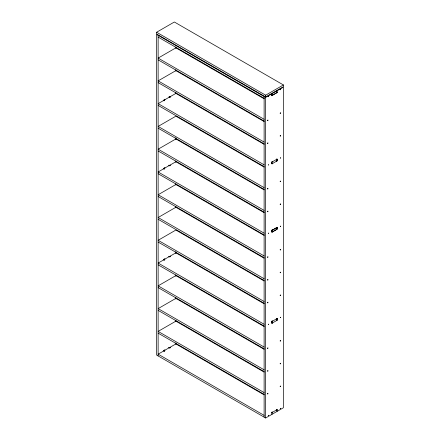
<?xml version="1.0" encoding="UTF-8"?>
<svg xmlns="http://www.w3.org/2000/svg" width="440" height="440" viewBox="0 0 440 440"><rect width="100%" height="100%" fill="white"/><g stroke="black" fill="none" stroke-linecap="round" stroke-linejoin="round"><path stroke-width="0.66" d="M156.607 32.247L174.361 22L283.393 84.948L283.393 86.708L265.639 96.954L156.607 34.007L156.607 32.247L265.639 95.2L283.393 84.948M164.082 99.682A0.556 0.319 0 0 1 163.911 100.309L158.131 103.648L264.121 164.84M164.428 100.557A0.556 0.319 -60 0 1 164.494 99.908A0.556 0.319 -60 0 1 165.028 99.622L168.988 97.334A0.556 0.319 -60 0 1 169.521 97.004A0.556 0.319 -60 0 1 169.582 97.581M169.01 96.833A0.556 0.319 0 0 0 170.099 96.74L175.879 93.401L264.105 144.337M265.639 97.394L283.393 87.147L283.393 407.754L265.639 418L156.607 355.053L156.607 34.441L265.639 97.394L265.639 418M271.507 94.617L271.981 94.892A0.556 0.319 -60 0 0 271.981 95.535A0.556 0.319 -60 0 0 272.536 95.211L276.496 92.928A0.556 0.319 -60 0 0 277.052 92.604A0.556 0.319 -60 0 0 277.052 91.966M164.082 168.009A0.556 0.319 0 0 1 163.911 168.636L158.131 171.974L264.121 233.167M164.428 168.878A0.556 0.319 -60 0 1 164.494 168.234A0.556 0.319 -60 0 1 165.028 167.948L168.988 165.66A0.556 0.319 -60 0 1 169.521 165.33A0.556 0.319 -60 0 1 169.582 165.907M169.01 165.16A0.556 0.319 0 0 0 170.099 165.066L175.879 161.722L264.105 212.663M164.428 259.98A0.556 0.319 -60 0 1 164.494 259.331A0.556 0.319 -60 0 1 165.028 259.05L168.988 256.762A0.556 0.319 -60 0 1 169.521 256.432A0.556 0.319 -60 0 1 169.582 257.004M164.082 259.105A0.556 0.319 0 0 1 163.911 259.732L158.131 263.071L264.121 324.264M169.01 256.262A0.556 0.319 0 0 0 170.099 256.163L175.879 252.824L264.105 303.76M271.981 230.984A0.556 0.319 -60 0 1 271.981 230.34A0.556 0.319 -60 0 1 272.536 230.021L276.496 227.733A0.556 0.319 -60 0 1 277.052 227.414A0.556 0.319 -60 0 1 277.052 228.052L276.579 227.777M271.507 231.27L271.981 231.545A0.556 0.319 -60 0 0 271.981 232.183A0.556 0.319 -60 0 0 272.536 231.864L276.496 229.576A0.556 0.319 -60 0 0 277.052 229.257A0.556 0.319 -60 0 0 277.052 228.613M164.082 350.207A0.556 0.319 0 0 1 163.911 350.834L158.131 354.173L264.121 415.366M164.428 351.082A0.556 0.319 -60 0 1 164.494 350.433A0.556 0.319 -60 0 1 165.028 350.147L168.988 347.864A0.556 0.319 -60 0 1 169.521 347.529A0.556 0.319 -60 0 1 169.582 348.106M168.988 347.815L168.988 347.375A0.556 0.319 0 0 0 170.099 347.264L175.879 343.926L264.105 394.861M276.694 91.944L277.167 92.219M272.063 94.941L272.536 95.211M271.392 95.007L271.865 95.276M158.131 37.081L264.121 98.269M264.105 98.786L175.879 47.85L158.131 58.096L264.121 119.29M158.131 59.851L264.121 121.044M264.105 121.561L175.879 70.626L158.131 80.872L264.121 142.065M158.131 82.627L264.121 143.82M169.18 96.998L169.659 97.267M276.694 159.066L277.167 159.34M276.579 159.456L277.052 159.726A0.556 0.319 -60 0 0 277.052 159.088A0.556 0.319 -60 0 0 276.496 159.406M276.694 160.27L277.167 160.545M164.362 99.237L165.028 99.622M272.063 161.42L272.536 161.695A0.556 0.319 -60 0 0 271.981 162.014L271.981 163.818A0.556 0.319 -60 0 0 272.536 163.537L272.063 163.262M163.878 100.056L164.357 100.331M271.392 162.129L271.865 162.404M163.994 100.309L164.373 100.529M271.507 162.943L271.981 163.218A0.556 0.319 -60 0 0 271.981 163.862L277.052 160.886L277.052 159.132L271.981 162.058A0.556 0.319 -60 0 0 271.981 162.657M271.392 163.328L271.865 163.603M158.131 105.402L264.121 166.595M264.105 167.112L175.879 116.177L158.131 126.423L264.121 187.616M158.131 128.178L264.121 189.371M264.105 189.888L175.879 138.952L158.131 149.198L264.121 210.392M158.131 150.953L264.121 212.146M169.659 165.594L168.993 165.209L168.988 165.611M276.502 227.282L277.167 227.667M276.694 228.597L277.167 228.866M164.549 167.673L165.028 167.948M272.063 229.746L272.536 230.021M163.785 168.328L164.357 168.657M271.392 230.45L271.865 230.725M272.063 231.589L272.536 231.864M271.392 231.655L271.865 231.93M158.131 173.729L264.121 234.922M264.105 235.439L175.879 184.498L158.131 194.75L264.121 255.937M158.131 196.504L264.121 257.697M264.105 258.214L175.879 207.273L158.131 217.52L264.121 278.713M158.131 219.28L264.121 280.473M264.105 280.984L175.879 230.049L158.131 240.295L264.121 301.488M158.131 242.055L264.121 303.248M169.659 256.696L168.993 256.311L168.988 256.713M276.694 318.494L277.167 318.764M276.579 318.879L277.052 319.154A0.556 0.319 -60 0 0 277.052 318.511A0.556 0.319 -60 0 0 276.496 318.835M276.694 319.693L277.167 319.968M164.549 258.775L165.028 259.05M272.063 320.843L272.536 321.118A0.556 0.319 -60 0 0 271.981 321.442A0.556 0.319 -60 0 0 271.981 322.08M163.691 259.369L164.357 259.754M271.392 321.552L271.865 321.827M271.507 322.366L271.981 322.641A0.556 0.319 -60 0 0 271.981 323.284A0.556 0.319 -60 0 0 272.536 322.966L272.063 322.691M271.392 322.757L271.865 323.032M158.131 264.831L264.121 326.024M264.105 326.535L175.879 275.6L158.131 285.846L264.121 347.039M158.131 287.606L264.121 348.799M264.105 349.311L175.879 298.375L158.131 308.622L264.121 369.815M158.131 310.382L264.121 371.569M264.105 372.086L175.879 321.151L158.131 331.397L264.121 392.59M158.131 333.152L264.121 394.345M168.894 347.358L169.659 347.793M276.694 409.591L277.167 409.866M276.579 409.981L277.052 410.256A0.556 0.319 -60 0 0 277.052 409.613A0.556 0.319 -60 0 0 276.496 409.932M164.549 349.872L165.028 350.147M272.063 411.945L272.536 412.22A0.556 0.319 -60 0 0 271.981 412.539L271.981 414.343M163.691 350.471L164.357 350.856M271.392 412.654L271.865 412.929M277.052 90.805L277.052 92.559L271.981 95.491L271.981 93.731M277.052 411.411L277.052 409.657L271.981 412.583A0.556 0.319 -60 0 0 271.981 413.182M265.639 95.2L265.639 96.954M264.121 96.514L264.121 417.12M175.879 47.042L175.879 48.417M175.879 69.696L175.879 71.071M175.879 92.356L175.879 93.726M175.879 137.665L175.879 139.722M175.879 161.007L175.879 162.382M175.879 183.662L175.879 185.037M175.879 206.316L175.879 207.691M175.879 251.625L175.879 253.688M175.879 274.967L175.879 276.342M175.879 297.627L175.879 298.997M175.879 320.282L175.879 321.651M175.879 342.936L175.879 344.311M170.099 96.74L170.099 97.29M170.099 165.066L170.099 165.611M170.099 256.163L170.099 256.713M170.099 347.264L170.099 347.815M169.934 96.965L169.934 97.515M169.934 165.291L169.934 165.841M169.934 256.388L169.934 256.938M169.934 347.49L169.934 348.04M164.307 100.216L164.307 100.766M164.307 168.537L164.307 169.087M164.307 259.639L164.307 260.189M164.307 350.741L164.307 351.291M163.911 100.309L163.911 100.859M163.911 168.636L163.911 169.18M163.911 259.732L163.911 260.282M163.911 350.834L163.911 351.384M158.131 35.321L158.131 355.927M277.052 319.715A0.556 0.319 -60 0 1 277.052 320.359A0.556 0.319 -60 0 1 276.496 320.678M277.052 160.287A0.556 0.319 -60 0 1 277.052 160.93A0.556 0.319 -60 0 1 276.496 161.255M267.482 120.538C268.18 121.401 268.246 118.932 267.487 120.5M268.345 96.69L268.692 96.388L268.351 96.646M267.482 143.314C268.235 144.177 268.098 141.663 267.482 143.314M268.345 165.017L268.692 164.714L268.351 164.972M267.482 188.865C268.191 189.734 268.169 187.27 267.487 188.826M267.482 211.635C268.142 212.542 268.24 210.051 267.487 211.602M267.482 257.186C268.224 258.044 268.12 255.574 267.482 257.186M268.345 233.343L268.692 233.041L268.345 233.321M267.482 279.961C268.219 280.797 268.197 278.35 267.487 279.928M267.482 302.736C268.191 303.617 268.18 301.125 267.487 302.704M267.482 348.288C268.235 349.135 268.103 346.693 267.482 348.288M268.345 324.44L268.692 324.143L268.351 324.395M267.482 371.063C268.18 371.927 268.246 369.457 267.487 371.025M267.482 393.839C268.235 394.702 268.098 392.189 267.482 393.839M280.308 89.782L280.671 89.496L280.313 89.76M268.345 415.542L268.692 415.239L268.351 415.498M280.159 113.218C280.907 114.064 280.846 111.584 280.159 113.218M280.159 135.993C280.88 136.862 280.83 134.393 280.165 135.954M280.308 158.109L280.66 157.806L280.308 158.109M280.159 181.544C280.923 182.375 280.808 179.927 280.159 181.544M280.159 204.32C280.885 205.194 280.83 202.675 280.159 204.32M280.308 226.435L280.66 226.132L280.308 226.435M280.159 249.865C280.874 250.734 280.841 248.281 280.165 249.832M280.159 272.641C280.913 273.488 280.83 271.018 280.159 272.641M280.159 295.416C280.885 296.291 280.83 293.777 280.159 295.416M280.308 317.532L280.66 317.229L280.308 317.532M280.159 340.967C280.935 341.792 280.791 339.367 280.159 340.967M280.159 363.743C280.907 364.59 280.846 362.109 280.159 363.743M280.159 386.518C280.88 387.387 280.83 384.918 280.165 386.48M280.308 408.634L280.66 408.331L280.308 408.634M277.052 227.458L271.981 230.384L271.981 232.139L277.052 229.213L277.052 227.458M277.052 318.555L271.981 321.486L271.981 323.241L277.052 320.315L277.052 318.555"/></g></svg>
